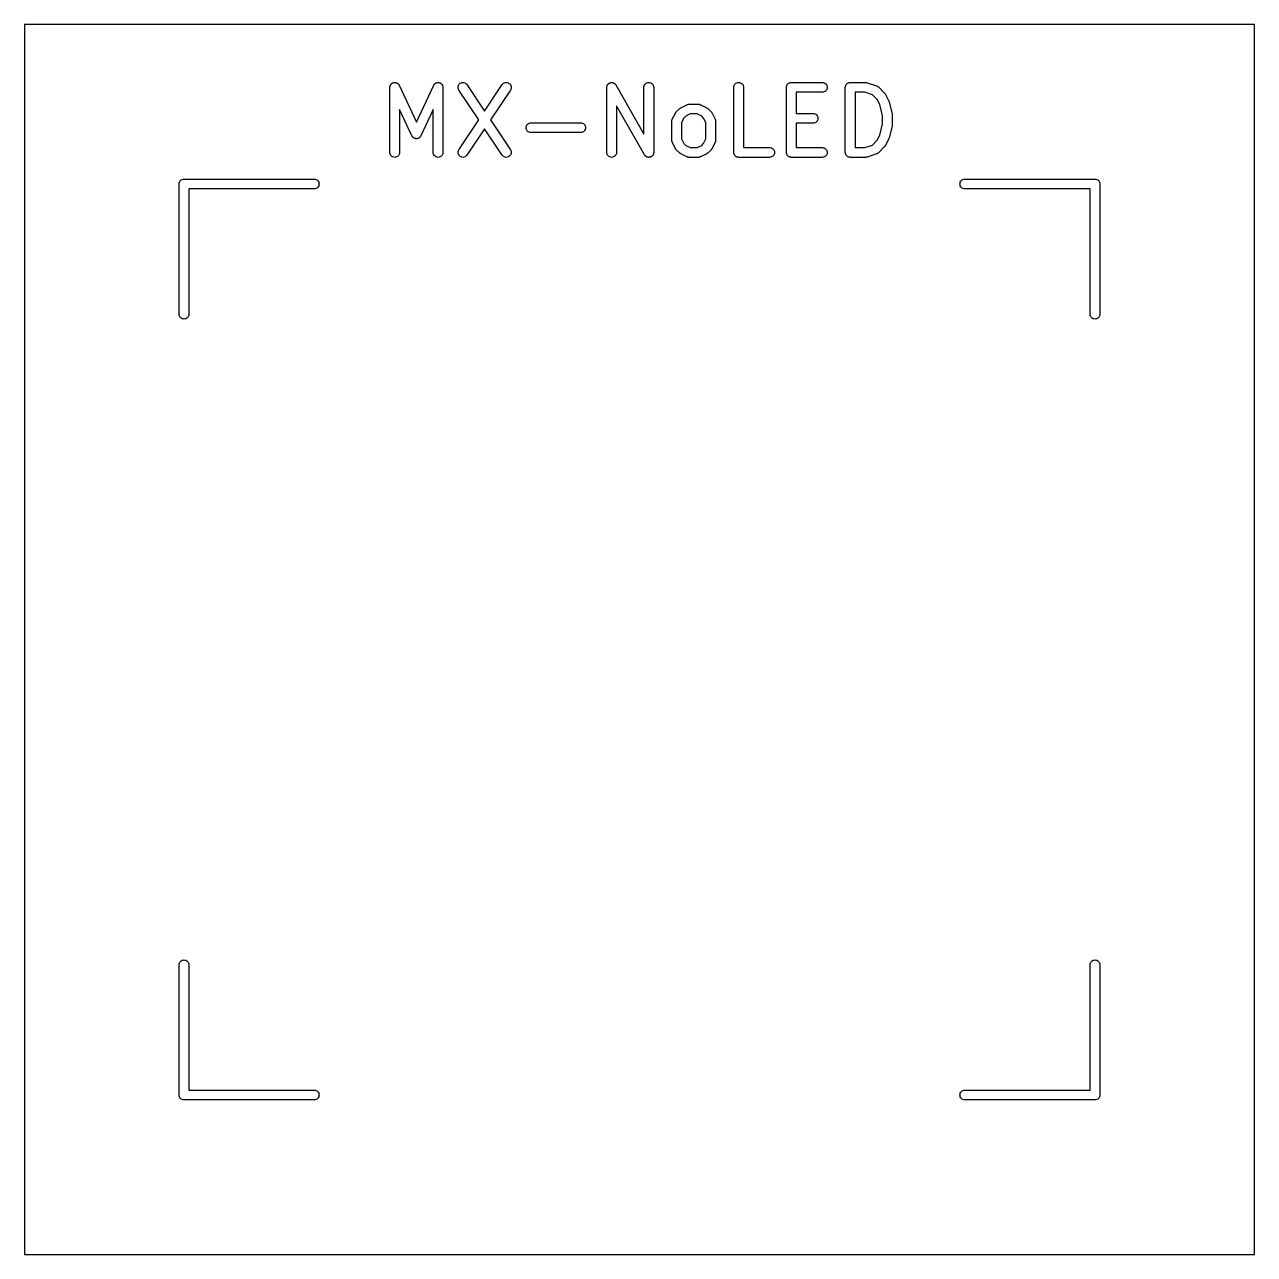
# Model space of a CAD drawing. Extents: x 92.8 to 169.1, y -159.6 to -64.2.
# Drawn here: x 131.04 to 149.94, y -121.37 to -102.47 of the extents above; entities that cross this region are included whole.
import ezdxf

# ---------------------------------------------------------------- set-up
doc = ezdxf.new("R2010")
doc.units = 0
doc.layers.add('BLACK', color=7, linetype='CONTINUOUS')

msp = doc.modelspace()

# ---------------------------------------------------------------- linework, layer by layer
at = {"layer": 'BLACK', "linetype": 'CONTINUOUS'}
for p, q in [((131.044, -102.469), (131.044, -121.369)), ((149.944, -102.469), (131.044, -102.469)), ((149.944, -121.369), (149.944, -102.469)), ((136.674, -103.387), (136.677, -103.383)), ((136.677, -103.383), (136.679, -103.382)), ((136.679, -103.382), (136.68, -103.38)), ((136.68, -103.38), (136.684, -103.377)), ((136.684, -103.377), (136.688, -103.373)), ((136.688, -103.373), (136.69, -103.372)), ((136.69, -103.372), (136.691, -103.371)), ((136.691, -103.371), (136.696, -103.369)), ((136.696, -103.369), (136.701, -103.366)), ((136.701, -103.366), (136.702, -103.365)), ((136.702, -103.365), (136.704, -103.364)), ((136.704, -103.364), (136.709, -103.363)), ((136.709, -103.363), (136.715, -103.361)), ((136.715, -103.361), (136.716, -103.361)), ((136.716, -103.361), (136.718, -103.36)), ((136.718, -103.36), (136.724, -103.36)), ((136.724, -103.36), (136.729, -103.359)), ((136.729, -103.359), (136.731, -103.359)), ((136.731, -103.359), (136.733, -103.359)), ((136.733, -103.359), (136.738, -103.359)), ((136.738, -103.359), (136.744, -103.36)), ((136.744, -103.36), (136.745, -103.36)), ((136.745, -103.36), (136.747, -103.36)), ((136.747, -103.36), (136.753, -103.362)), ((136.753, -103.362), (136.758, -103.363)), ((136.758, -103.363), (136.76, -103.364)), ((136.76, -103.364), (136.761, -103.365)), ((136.761, -103.365), (136.766, -103.367)), ((136.766, -103.367), (136.771, -103.37)), ((136.771, -103.37), (136.773, -103.371)), ((136.773, -103.371), (136.774, -103.372)), ((136.774, -103.372), (136.778, -103.375)), ((136.778, -103.375), (136.783, -103.379)), ((136.783, -103.379), (136.784, -103.38)), ((136.784, -103.38), (136.785, -103.381)), ((136.785, -103.381), (136.789, -103.385)), ((137.343, -103.385), (137.346, -103.38)), ((137.346, -103.38), (137.348, -103.379)), ((137.348, -103.379), (137.349, -103.378)), ((137.349, -103.378), (137.353, -103.375)), ((137.353, -103.375), (137.358, -103.371)), ((137.358, -103.371), (137.359, -103.37)), ((137.359, -103.37), (137.361, -103.369)), ((137.361, -103.369), (137.366, -103.367)), ((137.366, -103.367), (137.371, -103.364)), ((137.371, -103.364), (137.372, -103.364)), ((137.372, -103.364), (137.374, -103.363)), ((137.374, -103.363), (137.379, -103.362)), ((137.379, -103.362), (137.385, -103.36)), ((137.385, -103.36), (137.386, -103.36)), ((137.386, -103.36), (137.388, -103.36)), ((137.388, -103.36), (137.394, -103.359)), ((137.394, -103.359), (137.399, -103.359)), ((137.399, -103.359), (137.401, -103.359)), ((137.401, -103.359), (137.403, -103.359)), ((137.403, -103.359), (137.408, -103.36)), ((137.408, -103.36), (137.414, -103.36)), ((137.414, -103.36), (137.415, -103.361)), ((137.415, -103.361), (137.417, -103.361)), ((137.417, -103.361), (137.422, -103.363)), ((137.422, -103.363), (137.428, -103.365)), ((137.428, -103.365), (137.429, -103.366)), ((137.429, -103.366), (137.431, -103.366)), ((137.431, -103.366), (137.436, -103.369)), ((137.436, -103.369), (137.441, -103.372)), ((137.441, -103.372), (137.442, -103.373)), ((137.442, -103.373), (137.443, -103.374)), ((137.443, -103.374), (137.448, -103.377)), ((137.448, -103.377), (137.452, -103.381)), ((137.452, -103.381), (137.453, -103.382)), ((137.453, -103.382), (137.454, -103.384)), ((137.718, -103.392), (137.727, -103.38)), ((137.727, -103.38), (137.739, -103.371)), ((137.739, -103.371), (137.752, -103.364)), ((137.752, -103.364), (137.766, -103.36)), ((137.766, -103.36), (137.78, -103.359)), ((137.78, -103.359), (137.795, -103.36)), ((137.795, -103.36), (137.809, -103.365)), ((137.809, -103.365), (137.822, -103.372)), ((137.822, -103.372), (137.833, -103.381)), ((137.833, -103.381), (137.842, -103.392)), ((138.385, -103.391), (138.394, -103.38)), ((138.394, -103.38), (138.405, -103.371)), ((138.405, -103.371), (138.418, -103.364)), ((138.418, -103.364), (138.432, -103.36)), ((138.432, -103.36), (138.447, -103.359)), ((138.447, -103.359), (138.462, -103.36)), ((138.462, -103.36), (138.476, -103.365)), ((138.476, -103.365), (138.488, -103.372)), ((138.488, -103.372), (138.5, -103.381)), ((138.5, -103.381), (138.509, -103.392)), ((140.01, -103.384), (140.013, -103.38)), ((140.013, -103.38), (140.015, -103.379)), ((140.015, -103.379), (140.017, -103.377)), ((140.017, -103.377), (140.021, -103.374)), ((140.021, -103.374), (140.024, -103.371)), ((140.024, -103.371), (140.027, -103.37)), ((140.027, -103.37), (140.029, -103.369)), ((140.029, -103.369), (140.033, -103.367)), ((140.033, -103.367), (140.037, -103.364)), ((140.037, -103.364), (140.04, -103.364)), ((140.04, -103.364), (140.042, -103.363)), ((140.042, -103.363), (140.047, -103.362)), ((140.047, -103.362), (140.051, -103.36)), ((140.051, -103.36), (140.054, -103.36)), ((140.054, -103.36), (140.056, -103.359)), ((140.056, -103.359), (140.061, -103.359)), ((140.061, -103.359), (140.066, -103.359)), ((140.066, -103.359), (140.068, -103.359)), ((140.068, -103.359), (140.071, -103.359)), ((140.071, -103.359), (140.076, -103.36)), ((140.076, -103.36), (140.081, -103.36)), ((140.081, -103.36), (140.083, -103.361)), ((140.083, -103.361), (140.085, -103.362)), ((140.085, -103.362), (140.09, -103.363)), ((140.09, -103.363), (140.094, -103.365)), ((140.094, -103.365), (140.097, -103.366)), ((140.097, -103.366), (140.099, -103.367)), ((140.099, -103.367), (140.103, -103.369)), ((140.103, -103.369), (140.107, -103.372)), ((140.107, -103.372), (140.109, -103.373)), ((140.109, -103.373), (140.111, -103.375)), ((140.111, -103.375), (140.115, -103.378)), ((140.115, -103.378), (140.119, -103.381)), ((140.119, -103.381), (140.12, -103.383)), ((140.12, -103.383), (140.122, -103.385)), ((140.575, -103.392), (140.584, -103.38)), ((140.584, -103.38), (140.596, -103.371)), ((140.596, -103.371), (140.609, -103.364)), ((140.609, -103.364), (140.623, -103.36)), ((140.623, -103.36), (140.637, -103.359)), ((140.637, -103.359), (140.652, -103.36)), ((140.652, -103.36), (140.666, -103.365)), ((140.666, -103.365), (140.679, -103.372)), ((140.679, -103.372), (140.69, -103.381)), ((140.69, -103.381), (140.699, -103.392)), ((141.956, -103.392), (141.965, -103.38)), ((141.965, -103.38), (141.977, -103.371)), ((141.977, -103.371), (141.99, -103.364)), ((141.99, -103.364), (142.004, -103.36)), ((142.004, -103.36), (142.018, -103.359)), ((142.018, -103.359), (142.033, -103.36)), ((142.033, -103.36), (142.047, -103.365)), ((142.047, -103.365), (142.06, -103.372)), ((142.06, -103.372), (142.071, -103.381)), ((142.071, -103.381), (142.08, -103.392)), ((142.77, -103.386), (142.774, -103.381)), ((142.774, -103.381), (142.775, -103.38)), ((142.775, -103.38), (142.78, -103.376)), ((142.775, -103.38), (142.775, -103.38)), ((142.78, -103.376), (142.786, -103.371)), ((142.786, -103.371), (142.793, -103.368)), ((142.786, -103.371), (142.786, -103.371)), ((142.786, -103.371), (142.786, -103.371)), ((142.793, -103.368), (142.799, -103.365)), ((142.799, -103.364), (142.806, -103.362)), ((142.799, -103.365), (142.799, -103.364)), ((142.799, -103.364), (142.799, -103.364)), ((142.806, -103.362), (142.813, -103.36)), ((142.813, -103.36), (142.813, -103.36)), ((142.813, -103.36), (142.813, -103.36)), ((142.813, -103.36), (142.82, -103.36)), ((142.82, -103.36), (142.827, -103.359)), ((142.827, -103.359), (143.304, -103.359)), ((143.304, -103.359), (143.305, -103.359)), ((143.305, -103.359), (143.319, -103.361)), ((143.319, -103.361), (143.333, -103.365)), ((143.333, -103.365), (143.346, -103.372)), ((143.346, -103.372), (143.357, -103.381)), ((143.357, -103.381), (143.366, -103.393)), ((143.675, -103.386), (143.679, -103.381)), ((143.679, -103.381), (143.679, -103.38)), ((143.679, -103.38), (143.68, -103.38)), ((143.68, -103.38), (143.685, -103.376)), ((143.685, -103.376), (143.691, -103.371)), ((143.691, -103.371), (143.697, -103.368)), ((143.691, -103.371), (143.691, -103.371)), ((143.691, -103.371), (143.691, -103.371)), ((143.697, -103.368), (143.704, -103.365)), ((143.704, -103.364), (143.711, -103.362)), ((143.704, -103.365), (143.704, -103.364)), ((143.704, -103.364), (143.704, -103.364)), ((143.711, -103.362), (143.718, -103.36)), ((143.718, -103.36), (143.718, -103.36)), ((143.718, -103.36), (143.718, -103.36)), ((143.718, -103.36), (143.725, -103.36)), ((143.725, -103.36), (143.732, -103.359)), ((143.732, -103.359), (143.97, -103.359)), ((143.97, -103.359), (143.971, -103.359)), ((143.971, -103.359), (143.975, -103.359)), ((143.975, -103.359), (143.98, -103.359)), ((143.98, -103.359), (143.983, -103.36)), ((143.983, -103.36), (143.986, -103.361)), ((143.986, -103.361), (143.99, -103.362)), ((143.99, -103.362), (143.994, -103.363)), ((143.994, -103.363), (144.137, -103.41)), ((136.657, -103.433), (136.658, -103.427)), ((136.657, -103.434), (136.657, -103.433)), ((136.657, -104.434), (136.657, -103.434)), ((136.658, -103.422), (136.659, -103.42)), ((136.658, -103.427), (136.658, -103.422)), ((136.659, -103.418), (136.66, -103.413)), ((136.659, -103.42), (136.659, -103.418)), ((136.66, -103.413), (136.662, -103.408)), ((136.662, -103.408), (136.663, -103.406)), ((136.663, -103.404), (136.666, -103.399)), ((136.663, -103.406), (136.663, -103.404)), ((136.666, -103.399), (136.668, -103.394)), ((136.668, -103.394), (136.669, -103.393)), ((136.669, -103.393), (136.67, -103.392)), ((136.67, -103.392), (136.674, -103.387)), ((136.789, -103.385), (136.793, -103.39)), ((136.793, -103.39), (136.793, -103.391)), ((136.793, -103.391), (136.795, -103.392)), ((136.795, -103.392), (136.797, -103.397)), ((136.797, -103.397), (136.8, -103.402)), ((136.8, -103.402), (137.065, -103.971)), ((137.065, -103.971), (137.331, -103.402)), ((137.331, -103.401), (137.334, -103.396)), ((137.331, -103.402), (137.331, -103.401)), ((137.334, -103.396), (137.337, -103.392)), ((137.337, -103.392), (137.338, -103.39)), ((137.338, -103.39), (137.339, -103.389)), ((137.339, -103.389), (137.343, -103.385)), ((137.454, -103.384), (137.458, -103.388)), ((137.458, -103.388), (137.461, -103.392)), ((137.461, -103.392), (137.462, -103.394)), ((137.462, -103.394), (137.463, -103.395)), ((137.463, -103.395), (137.465, -103.4)), ((137.465, -103.4), (137.468, -103.405)), ((137.468, -103.405), (137.469, -103.407)), ((137.469, -103.407), (137.469, -103.408)), ((137.469, -103.408), (137.471, -103.414)), ((137.471, -103.414), (137.472, -103.419)), ((137.472, -103.419), (137.473, -103.421)), ((137.473, -103.421), (137.473, -103.423)), ((137.473, -103.423), (137.473, -103.428)), ((137.473, -103.428), (137.474, -103.434)), ((137.474, -103.434), (137.474, -104.434)), ((137.705, -103.433), (137.706, -103.418)), ((137.706, -103.448), (137.705, -103.433)), ((137.706, -103.418), (137.711, -103.404)), ((137.71, -103.462), (137.706, -103.448)), ((137.717, -103.475), (137.71, -103.462)), ((137.711, -103.404), (137.718, -103.392)), ((138.023, -103.934), (137.717, -103.475)), ((137.717, -103.475), (137.717, -103.475)), ((137.842, -103.392), (138.113, -103.799)), ((138.113, -103.799), (138.384, -103.392)), ((138.509, -103.475), (138.203, -103.934)), ((138.384, -103.392), (138.385, -103.391)), ((138.509, -103.392), (138.516, -103.405)), ((138.516, -103.463), (138.509, -103.475)), ((138.516, -103.405), (138.52, -103.419)), ((138.52, -103.449), (138.516, -103.463)), ((138.52, -103.419), (138.521, -103.434)), ((138.521, -103.434), (138.52, -103.449)), ((139.99, -103.433), (139.991, -103.43)), ((139.99, -103.434), (139.99, -103.433)), ((139.99, -104.434), (139.99, -103.434)), ((139.991, -103.428), (139.992, -103.423)), ((139.991, -103.43), (139.991, -103.428)), ((139.992, -103.418), (139.993, -103.416)), ((139.992, -103.423), (139.992, -103.418)), ((139.993, -103.413), (139.995, -103.409)), ((139.993, -103.416), (139.993, -103.413)), ((139.995, -103.409), (139.996, -103.404)), ((139.996, -103.404), (139.998, -103.402)), ((139.998, -103.402), (139.999, -103.4)), ((139.999, -103.4), (140.001, -103.396)), ((140.001, -103.396), (140.004, -103.392)), ((140.004, -103.392), (140.005, -103.39)), ((140.005, -103.39), (140.007, -103.387)), ((140.007, -103.387), (140.01, -103.384)), ((140.122, -103.385), (140.125, -103.389)), ((140.125, -103.389), (140.128, -103.392)), ((140.128, -103.392), (140.129, -103.395)), ((140.129, -103.395), (140.131, -103.397)), ((140.131, -103.397), (140.562, -104.151)), ((140.562, -103.433), (140.563, -103.418)), ((140.562, -103.434), (140.562, -103.433)), ((140.562, -104.151), (140.562, -103.434)), ((140.563, -103.418), (140.568, -103.404)), ((140.568, -103.404), (140.575, -103.392)), ((140.699, -103.392), (140.706, -103.405)), ((140.706, -103.405), (140.71, -103.419)), ((140.71, -103.419), (140.712, -103.434)), ((140.712, -103.434), (140.712, -104.434)), ((141.943, -103.433), (141.944, -103.418)), ((141.943, -103.434), (141.943, -103.433)), ((141.943, -104.434), (141.943, -103.434)), ((141.944, -103.418), (141.949, -103.404)), ((141.949, -103.404), (141.956, -103.392)), ((142.08, -103.392), (142.087, -103.405)), ((142.087, -103.405), (142.091, -103.419)), ((142.091, -103.419), (142.093, -103.434)), ((142.093, -103.434), (142.093, -104.359)), ((142.752, -103.433), (142.753, -103.426)), ((142.752, -103.434), (142.752, -103.433)), ((142.752, -103.433), (142.752, -103.433)), ((142.752, -103.433), (142.752, -103.433)), ((142.752, -103.433), (142.752, -103.433)), ((142.752, -104.434), (142.752, -103.434)), ((142.753, -103.426), (142.754, -103.419)), ((142.754, -103.418), (142.756, -103.412)), ((142.754, -103.419), (142.754, -103.418)), ((142.754, -103.419), (142.754, -103.419)), ((142.756, -103.412), (142.758, -103.405)), ((142.758, -103.404), (142.762, -103.398)), ((142.758, -103.405), (142.758, -103.404)), ((142.758, -103.405), (142.758, -103.405)), ((142.762, -103.398), (142.765, -103.392)), ((142.765, -103.392), (142.77, -103.386)), ((142.765, -103.392), (142.765, -103.392)), ((142.765, -103.392), (142.765, -103.392)), ((143.304, -103.509), (142.902, -103.509)), ((142.902, -103.509), (142.902, -103.835)), ((143.318, -103.507), (143.304, -103.509)), ((143.332, -103.503), (143.318, -103.507)), ((143.345, -103.496), (143.332, -103.503)), ((143.356, -103.487), (143.345, -103.496)), ((143.366, -103.476), (143.356, -103.487)), ((143.366, -103.393), (143.373, -103.406)), ((143.373, -103.463), (143.366, -103.476)), ((143.373, -103.406), (143.377, -103.42)), ((143.377, -103.449), (143.373, -103.463)), ((143.377, -103.42), (143.379, -103.434)), ((143.379, -103.434), (143.377, -103.449)), ((143.657, -103.433), (143.658, -103.426)), ((143.657, -103.434), (143.657, -103.433)), ((143.657, -103.433), (143.657, -103.433)), ((143.657, -103.433), (143.657, -103.433)), ((143.657, -103.433), (143.657, -103.433)), ((143.657, -104.434), (143.657, -103.434)), ((143.658, -103.426), (143.659, -103.419)), ((143.659, -103.418), (143.661, -103.412)), ((143.659, -103.419), (143.659, -103.418)), ((143.659, -103.419), (143.659, -103.419)), ((143.661, -103.412), (143.663, -103.405)), ((143.663, -103.404), (143.667, -103.398)), ((143.663, -103.405), (143.663, -103.404)), ((143.663, -103.405), (143.663, -103.405)), ((143.667, -103.398), (143.67, -103.392)), ((143.67, -103.392), (143.675, -103.386)), ((143.67, -103.392), (143.67, -103.392)), ((143.67, -103.392), (143.67, -103.392)), ((143.807, -103.509), (143.807, -104.359)), ((143.958, -103.509), (143.807, -103.509)), ((144.073, -103.547), (143.958, -103.509)), ((144.147, -103.621), (144.073, -103.547)), ((144.137, -103.41), (144.138, -103.411)), ((144.138, -103.411), (144.14, -103.412)), ((144.14, -103.412), (144.142, -103.412)), ((144.142, -103.412), (144.146, -103.415)), ((144.146, -103.415), (144.151, -103.417)), ((144.151, -103.417), (144.153, -103.418)), ((144.153, -103.418), (144.155, -103.419)), ((144.155, -103.419), (144.159, -103.422)), ((144.159, -103.422), (144.163, -103.425)), ((144.163, -103.425), (144.164, -103.427)), ((144.164, -103.427), (144.166, -103.428)), ((144.166, -103.428), (144.261, -103.524)), ((144.261, -103.524), (144.262, -103.524)), ((144.262, -103.524), (144.265, -103.528)), ((144.265, -103.528), (144.268, -103.531)), ((144.268, -103.531), (144.269, -103.533)), ((144.269, -103.533), (144.271, -103.536)), ((144.271, -103.536), (144.273, -103.54)), ((144.273, -103.54), (144.275, -103.543)), ((144.275, -103.543), (144.323, -103.638)), ((140.572, -104.471), (140.14, -103.716)), ((140.14, -103.716), (140.14, -104.434)), ((141.108, -103.761), (141.112, -103.758)), ((141.108, -103.762), (141.108, -103.761)), ((141.112, -103.758), (141.115, -103.756)), ((141.115, -103.756), (141.117, -103.754)), ((141.117, -103.754), (141.12, -103.752)), ((141.12, -103.752), (141.124, -103.75)), ((141.124, -103.75), (141.127, -103.748)), ((141.127, -103.748), (141.222, -103.7)), ((141.222, -103.7), (141.223, -103.7)), ((141.223, -103.7), (141.225, -103.699)), ((141.225, -103.699), (141.227, -103.698)), ((141.227, -103.698), (141.232, -103.696)), ((141.232, -103.696), (141.237, -103.695)), ((141.237, -103.695), (141.239, -103.694)), ((141.239, -103.694), (141.241, -103.694)), ((141.241, -103.694), (141.246, -103.693)), ((141.246, -103.693), (141.252, -103.692)), ((141.252, -103.692), (141.254, -103.692)), ((141.254, -103.692), (141.256, -103.692)), ((141.256, -103.692), (141.399, -103.692)), ((141.399, -103.692), (141.4, -103.692)), ((141.4, -103.692), (141.402, -103.692)), ((141.402, -103.692), (141.404, -103.692)), ((141.404, -103.692), (141.409, -103.693)), ((141.409, -103.693), (141.414, -103.694)), ((141.414, -103.694), (141.416, -103.695)), ((141.416, -103.695), (141.419, -103.695)), ((141.419, -103.695), (141.423, -103.697)), ((141.423, -103.697), (141.428, -103.698)), ((141.428, -103.698), (141.43, -103.699)), ((141.43, -103.699), (141.432, -103.7)), ((141.432, -103.7), (141.528, -103.748)), ((141.528, -103.748), (141.528, -103.748)), ((141.528, -103.748), (141.532, -103.751)), ((141.532, -103.751), (141.536, -103.753)), ((141.536, -103.753), (141.538, -103.754)), ((141.538, -103.754), (141.541, -103.756)), ((141.541, -103.756), (141.544, -103.759)), ((141.544, -103.759), (141.547, -103.762)), ((144.185, -103.698), (144.147, -103.621)), ((144.229, -103.872), (144.185, -103.698)), ((144.323, -103.638), (144.323, -103.639)), ((144.323, -103.639), (144.324, -103.64)), ((144.324, -103.64), (144.324, -103.64)), ((144.324, -103.64), (144.326, -103.647)), ((144.326, -103.647), (144.328, -103.653)), ((144.328, -103.653), (144.329, -103.653)), ((144.329, -103.653), (144.329, -103.654)), ((144.329, -103.654), (144.376, -103.844)), ((136.997, -104.18), (136.807, -103.772)), ((136.807, -103.772), (136.807, -104.434)), ((137.324, -103.772), (137.133, -104.18)), ((137.324, -104.434), (137.324, -103.772)), ((137.717, -104.392), (138.023, -103.934)), ((138.203, -103.934), (138.509, -104.392)), ((140.991, -103.947), (140.992, -103.942)), ((140.991, -103.952), (140.991, -103.947)), ((140.992, -103.942), (140.993, -103.94)), ((140.993, -103.938), (140.995, -103.933)), ((140.993, -103.94), (140.993, -103.938)), ((140.995, -103.933), (140.996, -103.928)), ((140.996, -103.928), (140.998, -103.926)), ((140.998, -103.924), (141.046, -103.829)), ((140.998, -103.926), (140.998, -103.924)), ((141.046, -103.828), (141.049, -103.824)), ((141.046, -103.829), (141.046, -103.828)), ((141.049, -103.824), (141.051, -103.821)), ((141.051, -103.821), (141.053, -103.818)), ((141.053, -103.818), (141.054, -103.816)), ((141.054, -103.816), (141.057, -103.813)), ((141.057, -103.813), (141.06, -103.809)), ((141.06, -103.809), (141.108, -103.762)), ((141.175, -103.907), (141.14, -103.975)), ((141.205, -103.876), (141.175, -103.907)), ((141.274, -103.842), (141.205, -103.876)), ((141.381, -103.842), (141.274, -103.842)), ((141.45, -103.876), (141.381, -103.842)), ((141.48, -103.907), (141.45, -103.876)), ((141.514, -103.975), (141.48, -103.907)), ((141.547, -103.762), (141.595, -103.809)), ((141.595, -103.809), (141.595, -103.81)), ((141.595, -103.81), (141.598, -103.813)), ((141.598, -103.813), (141.601, -103.817)), ((141.601, -103.817), (141.603, -103.819)), ((141.603, -103.819), (141.605, -103.822)), ((141.605, -103.822), (141.606, -103.825)), ((141.606, -103.825), (141.609, -103.829)), ((141.609, -103.829), (141.656, -103.924)), ((141.656, -103.924), (141.657, -103.925)), ((141.657, -103.925), (141.658, -103.927)), ((141.658, -103.927), (141.659, -103.929)), ((141.659, -103.929), (141.66, -103.934)), ((141.66, -103.934), (141.662, -103.939)), ((141.662, -103.939), (141.662, -103.941)), ((141.662, -103.941), (141.663, -103.943)), ((141.663, -103.943), (141.663, -103.948)), ((141.663, -103.948), (141.664, -103.953)), ((142.902, -103.835), (143.161, -103.835)), ((143.161, -103.835), (143.162, -103.835)), ((143.162, -103.835), (143.176, -103.837)), ((143.176, -103.837), (143.19, -103.841)), ((143.19, -103.841), (143.203, -103.848)), ((143.203, -103.848), (143.214, -103.858)), ((143.214, -103.858), (143.223, -103.869)), ((143.223, -103.869), (143.23, -103.882)), ((143.23, -103.939), (143.223, -103.952)), ((143.23, -103.882), (143.234, -103.896)), ((143.234, -103.925), (143.23, -103.939)), ((143.234, -103.896), (143.236, -103.911)), ((143.236, -103.911), (143.234, -103.925)), ((144.229, -103.996), (144.229, -103.872)), ((144.376, -103.844), (144.377, -103.845)), ((144.377, -103.845), (144.377, -103.847)), ((144.377, -103.847), (144.377, -103.848)), ((144.377, -103.848), (144.378, -103.854)), ((144.378, -103.854), (144.378, -103.86)), ((144.378, -103.86), (144.378, -103.861)), ((144.378, -103.861), (144.379, -103.862)), ((144.379, -103.862), (144.379, -104.005)), ((138.113, -104.069), (137.842, -104.475)), ((138.384, -104.475), (138.113, -104.069)), ((138.752, -104.052), (138.754, -104.038)), ((138.754, -104.067), (138.752, -104.052)), ((138.754, -104.038), (138.758, -104.024)), ((138.758, -104.081), (138.754, -104.067)), ((138.758, -104.024), (138.765, -104.011)), ((138.765, -104.094), (138.758, -104.081)), ((138.765, -104.011), (138.774, -104)), ((138.774, -104.105), (138.765, -104.094)), ((138.774, -104), (138.786, -103.99)), ((138.785, -104.115), (138.774, -104.105)), ((138.798, -104.122), (138.785, -104.115)), ((138.786, -103.99), (138.799, -103.984)), ((138.812, -104.126), (138.798, -104.122)), ((138.799, -103.984), (138.813, -103.979)), ((138.826, -104.128), (138.812, -104.126)), ((138.813, -103.979), (138.827, -103.978)), ((138.827, -104.128), (138.826, -104.128)), ((138.827, -103.978), (139.589, -103.978)), ((139.589, -104.128), (138.827, -104.128)), ((139.589, -103.978), (139.59, -103.978)), ((139.604, -104.126), (139.589, -104.128)), ((139.59, -103.978), (139.605, -103.98)), ((139.618, -104.122), (139.604, -104.126)), ((139.605, -103.98), (139.619, -103.984)), ((139.631, -104.115), (139.618, -104.122)), ((139.619, -103.984), (139.632, -103.991)), ((139.642, -104.106), (139.631, -104.115)), ((139.632, -103.991), (139.643, -104)), ((139.651, -104.095), (139.642, -104.106)), ((139.643, -104), (139.652, -104.012)), ((139.658, -104.082), (139.651, -104.095)), ((139.652, -104.012), (139.659, -104.025)), ((139.663, -104.068), (139.658, -104.082)), ((139.659, -104.025), (139.663, -104.039)), ((139.663, -104.039), (139.664, -104.053)), ((139.664, -104.053), (139.663, -104.068)), ((140.99, -103.957), (140.991, -103.954)), ((140.99, -103.958), (140.99, -103.957)), ((140.99, -104.243), (140.99, -103.958)), ((140.991, -103.954), (140.991, -103.952)), ((141.14, -103.975), (141.14, -104.226)), ((141.514, -104.226), (141.514, -103.975)), ((141.664, -103.953), (141.664, -103.955)), ((141.664, -103.955), (141.664, -103.958)), ((141.664, -103.958), (141.664, -104.243)), ((143.161, -103.985), (142.902, -103.985)), ((142.902, -103.985), (142.902, -104.359)), ((143.175, -103.984), (143.161, -103.985)), ((143.189, -103.979), (143.175, -103.984)), ((143.202, -103.973), (143.189, -103.979)), ((143.214, -103.963), (143.202, -103.973)), ((143.223, -103.952), (143.214, -103.963)), ((144.185, -104.17), (144.229, -103.996)), ((144.376, -104.023), (144.329, -104.214)), ((144.377, -104.021), (144.376, -104.022)), ((144.376, -104.022), (144.376, -104.023)), ((144.378, -104.015), (144.377, -104.021)), ((144.379, -104.006), (144.378, -104.008)), ((144.378, -104.008), (144.378, -104.009)), ((144.378, -104.009), (144.378, -104.015)), ((144.379, -104.005), (144.379, -104.006)), ((136.999, -104.183), (136.997, -104.18)), ((137.001, -104.187), (136.999, -104.183)), ((137.003, -104.19), (137.001, -104.187)), ((137.005, -104.192), (137.003, -104.19)), ((137.008, -104.195), (137.005, -104.192)), ((137.01, -104.199), (137.008, -104.195)), ((137.012, -104.201), (137.01, -104.199)), ((137.015, -104.203), (137.012, -104.201)), ((137.018, -104.206), (137.015, -104.203)), ((137.021, -104.208), (137.018, -104.206)), ((137.024, -104.21), (137.021, -104.208)), ((137.026, -104.212), (137.024, -104.21)), ((137.03, -104.214), (137.026, -104.212)), ((137.033, -104.216), (137.03, -104.214)), ((137.036, -104.217), (137.033, -104.216)), ((137.04, -104.219), (137.036, -104.217)), ((137.043, -104.22), (137.04, -104.219)), ((137.047, -104.221), (137.043, -104.22)), ((137.05, -104.221), (137.047, -104.221)), ((137.054, -104.222), (137.05, -104.221)), ((137.058, -104.222), (137.054, -104.222)), ((137.061, -104.223), (137.058, -104.222)), ((137.065, -104.223), (137.061, -104.223)), ((137.068, -104.223), (137.065, -104.223)), ((137.072, -104.223), (137.068, -104.223)), ((137.076, -104.222), (137.072, -104.223)), ((137.079, -104.222), (137.076, -104.222)), ((137.083, -104.221), (137.079, -104.222)), ((137.087, -104.22), (137.083, -104.221)), ((137.09, -104.219), (137.087, -104.22)), ((137.093, -104.217), (137.09, -104.219)), ((137.097, -104.216), (137.093, -104.217)), ((137.1, -104.214), (137.097, -104.216)), ((137.104, -104.213), (137.1, -104.214)), ((137.106, -104.211), (137.104, -104.213)), ((137.109, -104.209), (137.106, -104.211)), ((137.112, -104.206), (137.109, -104.209)), ((137.115, -104.204), (137.112, -104.206)), ((137.118, -104.202), (137.115, -104.204)), ((137.12, -104.199), (137.118, -104.202)), ((137.123, -104.196), (137.12, -104.199)), ((137.125, -104.193), (137.123, -104.196)), ((137.127, -104.19), (137.125, -104.193)), ((137.129, -104.188), (137.127, -104.19)), ((137.131, -104.184), (137.129, -104.188)), ((137.133, -104.181), (137.131, -104.184)), ((137.133, -104.18), (137.133, -104.181)), ((140.991, -104.246), (140.99, -104.243)), ((140.991, -104.248), (140.991, -104.246)), ((140.991, -104.253), (140.991, -104.248)), ((140.992, -104.258), (140.991, -104.253)), ((140.992, -104.26), (140.992, -104.258)), ((140.993, -104.262), (140.992, -104.26)), ((140.995, -104.267), (140.993, -104.262)), ((140.996, -104.272), (140.995, -104.267)), ((140.997, -104.274), (140.996, -104.272)), ((140.998, -104.276), (140.997, -104.274)), ((140.998, -104.277), (140.998, -104.276)), ((141.046, -104.372), (140.998, -104.277)), ((141.14, -104.226), (141.175, -104.294)), ((141.175, -104.294), (141.205, -104.325)), ((141.205, -104.325), (141.274, -104.359)), ((141.381, -104.359), (141.45, -104.325)), ((141.45, -104.325), (141.48, -104.294)), ((141.48, -104.294), (141.514, -104.226)), ((141.656, -104.277), (141.609, -104.372)), ((141.657, -104.275), (141.656, -104.277)), ((141.658, -104.273), (141.657, -104.275)), ((141.66, -104.268), (141.658, -104.273)), ((141.662, -104.263), (141.66, -104.268)), ((141.663, -104.259), (141.662, -104.261)), ((141.662, -104.261), (141.662, -104.263)), ((141.664, -104.249), (141.663, -104.254)), ((141.663, -104.254), (141.663, -104.259)), ((141.664, -104.243), (141.664, -104.244)), ((141.664, -104.244), (141.664, -104.247)), ((141.664, -104.247), (141.664, -104.249)), ((143.958, -104.359), (144.073, -104.321)), ((144.073, -104.321), (144.147, -104.247)), ((144.147, -104.247), (144.185, -104.17)), ((144.275, -104.325), (144.273, -104.329)), ((144.323, -104.229), (144.275, -104.325)), ((144.275, -104.325), (144.275, -104.325)), ((144.326, -104.222), (144.323, -104.229)), ((144.323, -104.229), (144.323, -104.229)), ((144.323, -104.229), (144.323, -104.229)), ((144.328, -104.216), (144.326, -104.222)), ((144.329, -104.214), (144.328, -104.215)), ((144.328, -104.215), (144.328, -104.215)), ((144.328, -104.215), (144.328, -104.216)), ((136.659, -104.448), (136.657, -104.434)), ((136.663, -104.462), (136.659, -104.448)), ((136.67, -104.475), (136.663, -104.462)), ((136.679, -104.487), (136.67, -104.475)), ((136.69, -104.496), (136.679, -104.487)), ((136.703, -104.503), (136.69, -104.496)), ((136.717, -104.507), (136.703, -104.503)), ((136.732, -104.509), (136.717, -104.507)), ((136.746, -104.508), (136.732, -104.509)), ((136.76, -104.503), (136.746, -104.508)), ((136.773, -104.497), (136.76, -104.503)), ((136.785, -104.487), (136.773, -104.497)), ((136.794, -104.476), (136.785, -104.487)), ((136.801, -104.463), (136.794, -104.476)), ((136.805, -104.449), (136.801, -104.463)), ((136.807, -104.435), (136.805, -104.449)), ((136.807, -104.434), (136.807, -104.435)), ((137.325, -104.448), (137.324, -104.434)), ((137.329, -104.462), (137.325, -104.448)), ((137.336, -104.475), (137.329, -104.462)), ((137.346, -104.487), (137.336, -104.475)), ((137.357, -104.496), (137.346, -104.487)), ((137.37, -104.503), (137.357, -104.496)), ((137.384, -104.507), (137.37, -104.503)), ((137.398, -104.509), (137.384, -104.507)), ((137.413, -104.508), (137.398, -104.509)), ((137.427, -104.503), (137.413, -104.508)), ((137.44, -104.497), (137.427, -104.503)), ((137.451, -104.487), (137.44, -104.497)), ((137.461, -104.476), (137.451, -104.487)), ((137.468, -104.463), (137.461, -104.476)), ((137.472, -104.449), (137.468, -104.463)), ((137.474, -104.435), (137.472, -104.449)), ((137.474, -104.434), (137.474, -104.435)), ((137.705, -104.434), (137.706, -104.419)), ((137.706, -104.448), (137.705, -104.434)), ((137.706, -104.419), (137.71, -104.405)), ((137.71, -104.462), (137.706, -104.448)), ((137.71, -104.405), (137.717, -104.392)), ((137.717, -104.475), (137.71, -104.462)), ((137.726, -104.487), (137.717, -104.475)), ((137.738, -104.496), (137.726, -104.487)), ((137.751, -104.503), (137.738, -104.496)), ((137.765, -104.507), (137.751, -104.503)), ((137.779, -104.509), (137.765, -104.507)), ((137.794, -104.508), (137.779, -104.509)), ((137.808, -104.503), (137.794, -104.508)), ((137.821, -104.497), (137.808, -104.503)), ((137.832, -104.488), (137.821, -104.497)), ((137.842, -104.476), (137.832, -104.488)), ((137.842, -104.475), (137.842, -104.476)), ((138.393, -104.487), (138.384, -104.475)), ((138.405, -104.496), (138.393, -104.487)), ((138.417, -104.503), (138.405, -104.496)), ((138.431, -104.507), (138.417, -104.503)), ((138.446, -104.509), (138.431, -104.507)), ((138.461, -104.508), (138.446, -104.509)), ((138.475, -104.503), (138.461, -104.508)), ((138.488, -104.497), (138.475, -104.503)), ((138.499, -104.487), (138.488, -104.497)), ((138.508, -104.476), (138.499, -104.487)), ((138.515, -104.463), (138.508, -104.476)), ((138.509, -104.392), (138.509, -104.393)), ((138.509, -104.393), (138.516, -104.406)), ((138.52, -104.449), (138.515, -104.463)), ((138.516, -104.406), (138.52, -104.42)), ((138.52, -104.42), (138.521, -104.435)), ((138.521, -104.435), (138.52, -104.449)), ((139.992, -104.448), (139.99, -104.434)), ((139.996, -104.462), (139.992, -104.448)), ((140.003, -104.475), (139.996, -104.462)), ((140.012, -104.487), (140.003, -104.475)), ((140.023, -104.496), (140.012, -104.487)), ((140.036, -104.503), (140.023, -104.496)), ((140.05, -104.507), (140.036, -104.503)), ((140.065, -104.509), (140.05, -104.507)), ((140.079, -104.508), (140.065, -104.509)), ((140.094, -104.503), (140.079, -104.508)), ((140.106, -104.497), (140.094, -104.503)), ((140.118, -104.487), (140.106, -104.497)), ((140.127, -104.476), (140.118, -104.487)), ((140.134, -104.463), (140.127, -104.476)), ((140.139, -104.449), (140.134, -104.463)), ((140.14, -104.435), (140.139, -104.449)), ((140.14, -104.434), (140.14, -104.435)), ((140.573, -104.473), (140.572, -104.471)), ((140.574, -104.475), (140.573, -104.473)), ((140.577, -104.479), (140.574, -104.475)), ((140.58, -104.483), (140.577, -104.479)), ((140.582, -104.485), (140.58, -104.483)), ((140.584, -104.487), (140.582, -104.485)), ((140.587, -104.49), (140.584, -104.487)), ((140.591, -104.493), (140.587, -104.49)), ((140.593, -104.494), (140.591, -104.493)), ((140.595, -104.496), (140.593, -104.494)), ((140.599, -104.498), (140.595, -104.496)), ((140.603, -104.501), (140.599, -104.498)), ((140.606, -104.502), (140.603, -104.501)), ((140.608, -104.503), (140.606, -104.502)), ((140.612, -104.504), (140.608, -104.503)), ((140.617, -104.506), (140.612, -104.504)), ((140.619, -104.507), (140.617, -104.506)), ((140.622, -104.507), (140.619, -104.507)), ((140.627, -104.508), (140.622, -104.507)), ((140.631, -104.509), (140.627, -104.508)), ((140.634, -104.509), (140.631, -104.509)), ((140.636, -104.509), (140.634, -104.509)), ((140.641, -104.508), (140.636, -104.509)), ((140.646, -104.508), (140.641, -104.508)), ((140.648, -104.508), (140.646, -104.508)), ((140.651, -104.508), (140.648, -104.508)), ((140.656, -104.506), (140.651, -104.508)), ((140.66, -104.505), (140.656, -104.506)), ((140.663, -104.504), (140.66, -104.505)), ((140.665, -104.503), (140.663, -104.504)), ((140.669, -104.501), (140.665, -104.503)), ((140.674, -104.499), (140.669, -104.501)), ((140.676, -104.498), (140.674, -104.499)), ((140.678, -104.497), (140.676, -104.498)), ((140.682, -104.494), (140.678, -104.497)), ((140.686, -104.491), (140.682, -104.494)), ((140.687, -104.489), (140.686, -104.491)), ((140.689, -104.487), (140.687, -104.489)), ((140.692, -104.484), (140.689, -104.487)), ((140.696, -104.48), (140.692, -104.484)), ((140.697, -104.478), (140.696, -104.48)), ((140.699, -104.476), (140.697, -104.478)), ((140.701, -104.472), (140.699, -104.476)), ((140.704, -104.468), (140.701, -104.472)), ((140.705, -104.466), (140.704, -104.468)), ((140.706, -104.463), (140.705, -104.466)), ((140.707, -104.459), (140.706, -104.463)), ((140.709, -104.454), (140.707, -104.459)), ((140.71, -104.449), (140.709, -104.452)), ((140.709, -104.452), (140.709, -104.454)), ((140.711, -104.445), (140.71, -104.449)), ((140.712, -104.44), (140.711, -104.445)), ((140.712, -104.434), (140.712, -104.435)), ((140.712, -104.435), (140.712, -104.437)), ((140.712, -104.437), (140.712, -104.44)), ((141.048, -104.376), (141.046, -104.372)), ((141.05, -104.379), (141.048, -104.376)), ((141.052, -104.382), (141.05, -104.379)), ((141.054, -104.385), (141.052, -104.382)), ((141.057, -104.388), (141.054, -104.385)), ((141.059, -104.391), (141.057, -104.388)), ((141.06, -104.392), (141.059, -104.391)), ((141.108, -104.439), (141.06, -104.392)), ((141.111, -104.442), (141.108, -104.439)), ((141.114, -104.445), (141.111, -104.442)), ((141.117, -104.447), (141.114, -104.445)), ((141.119, -104.449), (141.117, -104.447)), ((141.123, -104.451), (141.119, -104.449)), ((141.126, -104.453), (141.123, -104.451)), ((141.127, -104.453), (141.126, -104.453)), ((141.222, -104.501), (141.127, -104.453)), ((141.224, -104.502), (141.222, -104.501)), ((141.226, -104.503), (141.224, -104.502)), ((141.231, -104.504), (141.226, -104.503)), ((141.236, -104.506), (141.231, -104.504)), ((141.238, -104.507), (141.236, -104.506)), ((141.24, -104.507), (141.238, -104.507)), ((141.245, -104.508), (141.24, -104.507)), ((141.25, -104.509), (141.245, -104.508)), ((141.253, -104.509), (141.25, -104.509)), ((141.255, -104.509), (141.253, -104.509)), ((141.256, -104.509), (141.255, -104.509)), ((141.399, -104.509), (141.256, -104.509)), ((141.274, -104.359), (141.381, -104.359)), ((141.401, -104.509), (141.399, -104.509)), ((141.403, -104.509), (141.401, -104.509)), ((141.408, -104.508), (141.403, -104.509)), ((141.413, -104.507), (141.408, -104.508)), ((141.415, -104.507), (141.413, -104.507)), ((141.418, -104.506), (141.415, -104.507)), ((141.422, -104.505), (141.418, -104.506)), ((141.427, -104.503), (141.422, -104.505)), ((141.429, -104.502), (141.427, -104.503)), ((141.431, -104.501), (141.429, -104.502)), ((141.432, -104.501), (141.431, -104.501)), ((141.528, -104.453), (141.432, -104.501)), ((141.531, -104.451), (141.528, -104.453)), ((141.535, -104.449), (141.531, -104.451)), ((141.537, -104.447), (141.535, -104.449)), ((141.54, -104.446), (141.537, -104.447)), ((141.543, -104.443), (141.54, -104.446)), ((141.546, -104.44), (141.543, -104.443)), ((141.547, -104.439), (141.546, -104.44)), ((141.595, -104.392), (141.547, -104.439)), ((141.597, -104.388), (141.595, -104.392)), ((141.6, -104.385), (141.597, -104.388)), ((141.602, -104.383), (141.6, -104.385)), ((141.604, -104.38), (141.602, -104.383)), ((141.606, -104.377), (141.604, -104.38)), ((141.608, -104.373), (141.606, -104.377)), ((141.609, -104.372), (141.608, -104.373)), ((141.943, -104.441), (141.943, -104.434)), ((141.944, -104.448), (141.943, -104.441)), ((141.946, -104.455), (141.944, -104.448)), ((141.944, -104.448), (141.944, -104.448)), ((141.944, -104.448), (141.944, -104.448)), ((141.948, -104.462), (141.946, -104.455)), ((141.952, -104.469), (141.948, -104.462)), ((141.948, -104.462), (141.948, -104.462)), ((141.948, -104.462), (141.948, -104.462)), ((141.955, -104.475), (141.952, -104.469)), ((141.96, -104.481), (141.955, -104.475)), ((141.955, -104.475), (141.955, -104.475)), ((141.955, -104.475), (141.955, -104.475)), ((141.964, -104.486), (141.96, -104.481)), ((141.964, -104.487), (141.964, -104.486)), ((141.965, -104.487), (141.964, -104.487)), ((141.97, -104.491), (141.965, -104.487)), ((141.975, -104.496), (141.97, -104.491)), ((141.976, -104.496), (141.975, -104.496)), ((141.982, -104.499), (141.976, -104.496)), ((141.976, -104.496), (141.976, -104.496)), ((141.988, -104.503), (141.982, -104.499)), ((141.989, -104.503), (141.988, -104.503)), ((141.996, -104.505), (141.989, -104.503)), ((141.989, -104.503), (141.989, -104.503)), ((142.002, -104.507), (141.996, -104.505)), ((142.003, -104.507), (142.002, -104.507)), ((142.002, -104.507), (142.002, -104.507)), ((142.01, -104.508), (142.003, -104.507)), ((142.017, -104.509), (142.01, -104.508)), ((142.018, -104.509), (142.017, -104.509)), ((142.017, -104.509), (142.017, -104.509)), ((142.017, -104.509), (142.017, -104.509)), ((142.017, -104.509), (142.017, -104.509)), ((142.494, -104.509), (142.018, -104.509)), ((142.093, -104.359), (142.494, -104.359)), ((142.494, -104.359), (142.495, -104.359)), ((142.509, -104.507), (142.494, -104.509)), ((142.495, -104.359), (142.51, -104.361)), ((142.523, -104.503), (142.509, -104.507)), ((142.51, -104.361), (142.524, -104.365)), ((142.536, -104.496), (142.523, -104.503)), ((142.524, -104.365), (142.536, -104.372)), ((142.536, -104.372), (142.548, -104.381)), ((142.547, -104.487), (142.536, -104.496)), ((142.556, -104.476), (142.547, -104.487)), ((142.548, -104.381), (142.557, -104.393)), ((142.563, -104.463), (142.556, -104.476)), ((142.557, -104.393), (142.564, -104.406)), ((142.567, -104.449), (142.563, -104.463)), ((142.564, -104.406), (142.568, -104.42)), ((142.569, -104.434), (142.567, -104.449)), ((142.568, -104.42), (142.569, -104.434)), ((142.753, -104.441), (142.752, -104.434)), ((142.754, -104.448), (142.753, -104.441)), ((142.756, -104.455), (142.754, -104.448)), ((142.754, -104.448), (142.754, -104.448)), ((142.754, -104.448), (142.754, -104.448)), ((142.758, -104.462), (142.756, -104.455)), ((142.761, -104.469), (142.758, -104.462)), ((142.758, -104.462), (142.758, -104.462)), ((142.758, -104.462), (142.758, -104.462)), ((142.765, -104.475), (142.761, -104.469)), ((142.769, -104.481), (142.765, -104.475)), ((142.765, -104.475), (142.765, -104.475)), ((142.765, -104.475), (142.765, -104.475)), ((142.774, -104.486), (142.769, -104.481)), ((142.774, -104.487), (142.774, -104.486)), ((142.78, -104.491), (142.774, -104.487)), ((142.774, -104.487), (142.774, -104.487)), ((142.785, -104.496), (142.78, -104.491)), ((142.792, -104.499), (142.785, -104.496)), ((142.785, -104.496), (142.785, -104.496)), ((142.785, -104.496), (142.785, -104.496)), ((142.798, -104.503), (142.792, -104.499)), ((142.805, -104.505), (142.798, -104.503)), ((142.798, -104.503), (142.798, -104.503)), ((142.798, -104.503), (142.798, -104.503)), ((142.812, -104.507), (142.805, -104.505)), ((142.819, -104.508), (142.812, -104.507)), ((142.812, -104.507), (142.812, -104.507)), ((142.812, -104.507), (142.812, -104.507)), ((142.826, -104.509), (142.819, -104.508)), ((142.827, -104.509), (142.826, -104.509)), ((143.304, -104.509), (142.827, -104.509)), ((142.827, -104.509), (142.827, -104.509)), ((142.827, -104.509), (142.827, -104.509)), ((142.827, -104.509), (142.827, -104.509)), ((142.902, -104.359), (143.304, -104.359)), ((143.304, -104.359), (143.305, -104.359)), ((143.318, -104.507), (143.304, -104.509)), ((143.305, -104.359), (143.319, -104.361)), ((143.332, -104.503), (143.318, -104.507)), ((143.319, -104.361), (143.333, -104.365)), ((143.345, -104.496), (143.332, -104.503)), ((143.333, -104.365), (143.346, -104.372)), ((143.356, -104.487), (143.345, -104.496)), ((143.346, -104.372), (143.357, -104.381)), ((143.366, -104.476), (143.356, -104.487)), ((143.357, -104.381), (143.366, -104.393)), ((143.366, -104.393), (143.373, -104.406)), ((143.373, -104.463), (143.366, -104.476)), ((143.373, -104.406), (143.377, -104.42)), ((143.377, -104.449), (143.373, -104.463)), ((143.377, -104.42), (143.379, -104.434)), ((143.379, -104.434), (143.377, -104.449)), ((143.658, -104.441), (143.657, -104.434)), ((143.658, -104.448), (143.658, -104.441)), ((143.659, -104.448), (143.658, -104.448)), ((143.658, -104.448), (143.658, -104.448)), ((143.661, -104.455), (143.659, -104.448)), ((143.663, -104.462), (143.661, -104.455)), ((143.666, -104.469), (143.663, -104.462)), ((143.663, -104.462), (143.663, -104.462)), ((143.663, -104.462), (143.663, -104.462)), ((143.669, -104.475), (143.666, -104.469)), ((143.67, -104.475), (143.669, -104.475)), ((143.674, -104.481), (143.67, -104.475)), ((143.67, -104.475), (143.67, -104.475)), ((143.679, -104.486), (143.674, -104.481)), ((143.679, -104.487), (143.679, -104.486)), ((143.684, -104.491), (143.679, -104.487)), ((143.679, -104.487), (143.679, -104.487)), ((143.69, -104.496), (143.684, -104.491)), ((143.696, -104.499), (143.69, -104.496)), ((143.69, -104.496), (143.69, -104.496)), ((143.69, -104.496), (143.69, -104.496)), ((143.703, -104.503), (143.696, -104.499)), ((143.71, -104.505), (143.703, -104.503)), ((143.703, -104.503), (143.703, -104.503)), ((143.703, -104.503), (143.703, -104.503)), ((143.717, -104.507), (143.71, -104.505)), ((143.724, -104.508), (143.717, -104.507)), ((143.717, -104.507), (143.717, -104.507)), ((143.717, -104.507), (143.717, -104.507)), ((143.731, -104.509), (143.724, -104.508)), ((143.732, -104.509), (143.731, -104.509)), ((143.97, -104.509), (143.732, -104.509)), ((143.732, -104.509), (143.732, -104.509)), ((143.732, -104.509), (143.732, -104.509)), ((143.732, -104.509), (143.732, -104.509)), ((143.807, -104.359), (143.958, -104.359)), ((143.974, -104.508), (143.97, -104.509)), ((143.979, -104.508), (143.974, -104.508)), ((143.982, -104.508), (143.979, -104.508)), ((143.985, -104.507), (143.982, -104.508)), ((143.989, -104.506), (143.985, -104.507)), ((143.993, -104.505), (143.989, -104.506)), ((143.994, -104.505), (143.993, -104.505)), ((144.137, -104.457), (143.994, -104.505)), ((144.139, -104.457), (144.137, -104.457)), ((144.141, -104.456), (144.139, -104.457)), ((144.145, -104.454), (144.141, -104.456)), ((144.15, -104.451), (144.145, -104.454)), ((144.152, -104.45), (144.15, -104.451)), ((144.154, -104.449), (144.152, -104.45)), ((144.158, -104.446), (144.154, -104.449)), ((144.162, -104.443), (144.158, -104.446)), ((144.164, -104.441), (144.162, -104.443)), ((144.165, -104.44), (144.164, -104.441)), ((144.166, -104.439), (144.165, -104.44)), ((144.261, -104.344), (144.166, -104.439)), ((144.264, -104.341), (144.261, -104.344)), ((144.267, -104.338), (144.264, -104.341)), ((144.269, -104.335), (144.267, -104.338)), ((144.271, -104.333), (144.269, -104.335)), ((144.273, -104.329), (144.271, -104.333)), ((133.42, -104.904), (133.424, -104.89)), ((133.424, -104.89), (133.431, -104.877)), ((133.431, -104.877), (133.441, -104.866)), ((133.441, -104.866), (133.452, -104.856)), ((133.452, -104.856), (133.465, -104.849)), ((133.465, -104.849), (133.479, -104.845)), ((133.479, -104.845), (133.49, -104.844)), ((133.49, -104.844), (133.494, -104.844)), ((133.494, -104.844), (133.498, -104.844)), ((133.498, -104.844), (135.498, -104.844)), ((135.498, -104.844), (135.509, -104.845)), ((135.509, -104.845), (135.523, -104.849)), ((135.523, -104.849), (135.536, -104.856)), ((135.536, -104.856), (135.547, -104.866)), ((135.547, -104.866), (135.557, -104.877)), ((135.557, -104.877), (135.564, -104.89)), ((135.564, -104.89), (135.568, -104.904)), ((145.42, -104.904), (145.424, -104.89)), ((145.424, -104.89), (145.431, -104.877)), ((145.431, -104.877), (145.441, -104.866)), ((145.441, -104.866), (145.452, -104.856)), ((145.452, -104.856), (145.465, -104.849)), ((145.465, -104.849), (145.479, -104.845)), ((145.479, -104.845), (145.49, -104.844)), ((145.49, -104.844), (147.49, -104.844)), ((147.49, -104.844), (147.494, -104.844)), ((147.494, -104.844), (147.498, -104.844)), ((147.498, -104.844), (147.509, -104.845)), ((147.509, -104.845), (147.523, -104.849)), ((147.523, -104.849), (147.536, -104.856)), ((147.536, -104.856), (147.547, -104.866)), ((147.547, -104.866), (147.557, -104.877)), ((147.557, -104.877), (147.564, -104.89)), ((147.564, -104.89), (147.568, -104.904)), ((133.419, -104.919), (133.42, -104.904)), ((133.419, -104.923), (133.419, -104.919)), ((133.419, -106.923), (133.419, -104.923)), ((135.498, -104.994), (133.569, -104.994)), ((133.569, -104.994), (133.569, -106.923)), ((135.509, -104.993), (135.498, -104.994)), ((135.523, -104.989), (135.509, -104.993)), ((135.536, -104.982), (135.523, -104.989)), ((135.547, -104.972), (135.536, -104.982)), ((135.557, -104.961), (135.547, -104.972)), ((135.564, -104.948), (135.557, -104.961)), ((135.568, -104.934), (135.564, -104.948)), ((135.568, -104.904), (135.569, -104.919)), ((135.569, -104.919), (135.568, -104.934)), ((145.419, -104.919), (145.42, -104.904)), ((145.42, -104.934), (145.419, -104.919)), ((145.424, -104.948), (145.42, -104.934)), ((145.431, -104.961), (145.424, -104.948)), ((145.441, -104.972), (145.431, -104.961)), ((145.452, -104.982), (145.441, -104.972)), ((145.465, -104.989), (145.452, -104.982)), ((145.479, -104.993), (145.465, -104.989)), ((145.49, -104.994), (145.479, -104.993)), ((147.419, -104.994), (145.49, -104.994)), ((147.419, -106.923), (147.419, -104.994)), ((147.568, -104.904), (147.569, -104.919)), ((147.569, -104.919), (147.569, -104.923)), ((147.569, -104.923), (147.569, -106.923)), ((133.42, -106.934), (133.419, -106.923)), ((133.424, -106.948), (133.42, -106.934)), ((133.431, -106.961), (133.424, -106.948)), ((133.441, -106.972), (133.431, -106.961)), ((133.452, -106.982), (133.441, -106.972)), ((133.547, -106.972), (133.536, -106.982)), ((133.557, -106.961), (133.547, -106.972)), ((133.564, -106.948), (133.557, -106.961)), ((133.568, -106.934), (133.564, -106.948)), ((133.569, -106.923), (133.568, -106.934)), ((147.42, -106.934), (147.419, -106.923)), ((147.424, -106.948), (147.42, -106.934)), ((147.431, -106.961), (147.424, -106.948)), ((147.441, -106.972), (147.431, -106.961)), ((147.452, -106.982), (147.441, -106.972)), ((147.547, -106.972), (147.536, -106.982)), ((147.557, -106.961), (147.547, -106.972)), ((147.564, -106.948), (147.557, -106.961)), ((147.568, -106.934), (147.564, -106.948)), ((147.569, -106.923), (147.568, -106.934)), ((133.465, -106.989), (133.452, -106.982)), ((133.479, -106.993), (133.465, -106.989)), ((133.494, -106.994), (133.479, -106.993)), ((133.509, -106.993), (133.494, -106.994)), ((133.523, -106.989), (133.509, -106.993)), ((133.536, -106.982), (133.523, -106.989)), ((147.465, -106.989), (147.452, -106.982)), ((147.479, -106.993), (147.465, -106.989)), ((147.494, -106.994), (147.479, -106.993)), ((147.509, -106.993), (147.494, -106.994)), ((147.523, -106.989), (147.509, -106.993)), ((147.536, -106.982), (147.523, -106.989)), ((133.419, -116.915), (133.42, -116.904)), ((133.419, -118.915), (133.419, -116.915)), ((133.42, -116.904), (133.424, -116.89)), ((133.424, -116.89), (133.431, -116.877)), ((133.431, -116.877), (133.441, -116.866)), ((133.441, -116.866), (133.452, -116.856)), ((133.452, -116.856), (133.465, -116.849)), ((133.465, -116.849), (133.479, -116.845)), ((133.479, -116.845), (133.494, -116.844)), ((133.494, -116.844), (133.509, -116.845)), ((133.509, -116.845), (133.523, -116.849)), ((133.523, -116.849), (133.536, -116.856)), ((133.536, -116.856), (133.547, -116.866)), ((133.547, -116.866), (133.557, -116.877)), ((133.557, -116.877), (133.564, -116.89)), ((133.564, -116.89), (133.568, -116.904)), ((133.568, -116.904), (133.569, -116.915)), ((133.569, -116.915), (133.569, -118.844)), ((147.419, -116.915), (147.42, -116.904)), ((147.419, -118.844), (147.419, -116.915)), ((147.42, -116.904), (147.424, -116.89)), ((147.424, -116.89), (147.431, -116.877)), ((147.431, -116.877), (147.441, -116.866)), ((147.441, -116.866), (147.452, -116.856)), ((147.452, -116.856), (147.465, -116.849)), ((147.465, -116.849), (147.479, -116.845)), ((147.479, -116.845), (147.494, -116.844)), ((147.494, -116.844), (147.509, -116.845)), ((147.509, -116.845), (147.523, -116.849)), ((147.523, -116.849), (147.536, -116.856)), ((147.536, -116.856), (147.547, -116.866)), ((147.547, -116.866), (147.557, -116.877)), ((147.557, -116.877), (147.564, -116.89)), ((147.564, -116.89), (147.568, -116.904)), ((147.568, -116.904), (147.569, -116.915)), ((147.569, -116.915), (147.569, -118.915)), ((133.569, -118.844), (135.498, -118.844)), ((135.498, -118.844), (135.509, -118.845)), ((135.509, -118.845), (135.523, -118.849)), ((135.523, -118.849), (135.536, -118.856)), ((135.536, -118.856), (135.547, -118.866)), ((135.547, -118.866), (135.557, -118.877)), ((135.557, -118.877), (135.564, -118.89)), ((145.424, -118.89), (145.431, -118.877)), ((145.431, -118.877), (145.441, -118.866)), ((145.441, -118.866), (145.452, -118.856)), ((145.452, -118.856), (145.465, -118.849)), ((145.465, -118.849), (145.479, -118.845)), ((145.479, -118.845), (145.49, -118.844)), ((145.49, -118.844), (147.419, -118.844)), ((133.419, -118.919), (133.419, -118.915)), ((133.42, -118.934), (133.419, -118.919)), ((133.424, -118.948), (133.42, -118.934)), ((133.431, -118.961), (133.424, -118.948)), ((133.441, -118.972), (133.431, -118.961)), ((133.452, -118.982), (133.441, -118.972)), ((133.465, -118.989), (133.452, -118.982)), ((133.479, -118.993), (133.465, -118.989)), ((133.49, -118.994), (133.479, -118.993)), ((133.494, -118.994), (133.49, -118.994)), ((133.498, -118.994), (133.494, -118.994)), ((135.498, -118.994), (133.498, -118.994)), ((135.509, -118.993), (135.498, -118.994)), ((135.523, -118.989), (135.509, -118.993)), ((135.536, -118.982), (135.523, -118.989)), ((135.547, -118.972), (135.536, -118.982)), ((135.557, -118.961), (135.547, -118.972)), ((135.564, -118.948), (135.557, -118.961)), ((135.564, -118.89), (135.568, -118.904)), ((135.568, -118.934), (135.564, -118.948)), ((135.568, -118.904), (135.569, -118.919)), ((135.569, -118.919), (135.568, -118.934)), ((145.419, -118.919), (145.42, -118.904)), ((145.42, -118.934), (145.419, -118.919)), ((145.42, -118.904), (145.424, -118.89)), ((145.424, -118.948), (145.42, -118.934)), ((145.431, -118.961), (145.424, -118.948)), ((145.441, -118.972), (145.431, -118.961)), ((145.452, -118.982), (145.441, -118.972)), ((145.465, -118.989), (145.452, -118.982)), ((145.479, -118.993), (145.465, -118.989)), ((145.49, -118.994), (145.479, -118.993)), ((147.49, -118.994), (145.49, -118.994)), ((147.494, -118.994), (147.49, -118.994)), ((147.498, -118.994), (147.494, -118.994)), ((147.509, -118.993), (147.498, -118.994)), ((147.523, -118.989), (147.509, -118.993)), ((147.536, -118.982), (147.523, -118.989)), ((147.547, -118.972), (147.536, -118.982)), ((147.557, -118.961), (147.547, -118.972)), ((147.564, -118.948), (147.557, -118.961)), ((147.568, -118.934), (147.564, -118.948)), ((147.569, -118.919), (147.568, -118.934)), ((147.569, -118.915), (147.569, -118.919)), ((131.044, -121.369), (149.944, -121.369))]:
    msp.add_line(p, q, dxfattribs=at)

doc.saveas('drawing.dxf')
